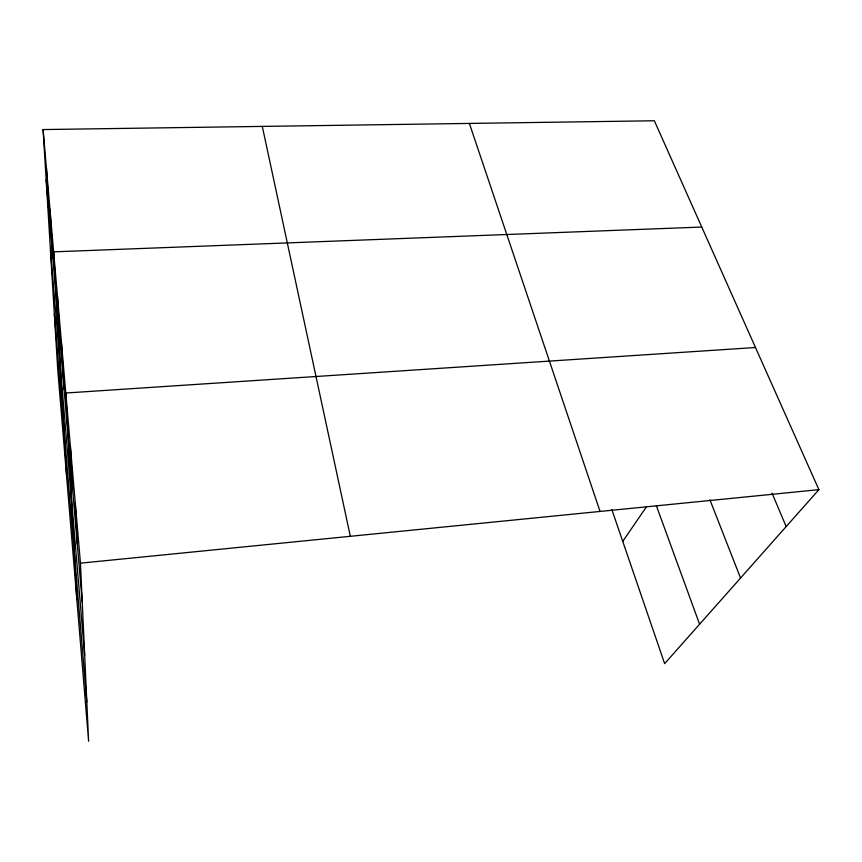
<?xml version="1.0" encoding="UTF-8"?>
<svg xmlns="http://www.w3.org/2000/svg" width="862" height="862" viewBox="0 0 862 862"><rect width="100%" height="100%" fill="white"/><g stroke="black" fill="none" stroke-linecap="round" stroke-linejoin="round"><path stroke-width="1.29" d="M622.752 541.411L646.468 506.77M43.1 129.559L80.457 563.166L88.614 741.234L57.679 368.817L43.1 129.559L654.344 120.766L818.9 489.659L664.645 663.654L611.901 509.733M80.457 563.166L818.9 489.659M755.489 347.505L65.792 393.018L76.847 599.618M701.754 227.051L53.638 251.855L66.73 477.763M772.05 493.172L786.166 526.574M709.976 499.96L740.544 578.046M656.327 505.617L699.588 624.239M469.381 123.428L600.049 511.446M262.285 126.402L350.328 536.304M46.16 179.738L82.235 602.042M50.459 250.206L84.67 655.239M54.338 314.005L86.814 702.024M49.964 209.186L52.841 257.986M46.451 168.467L49.425 218.011M57.495 296.614L60.146 343.529M61.536 343.604L64.068 389.365M70.415 446.645L72.623 489.465M75.296 503.279L77.3 544.267"/></g></svg>
